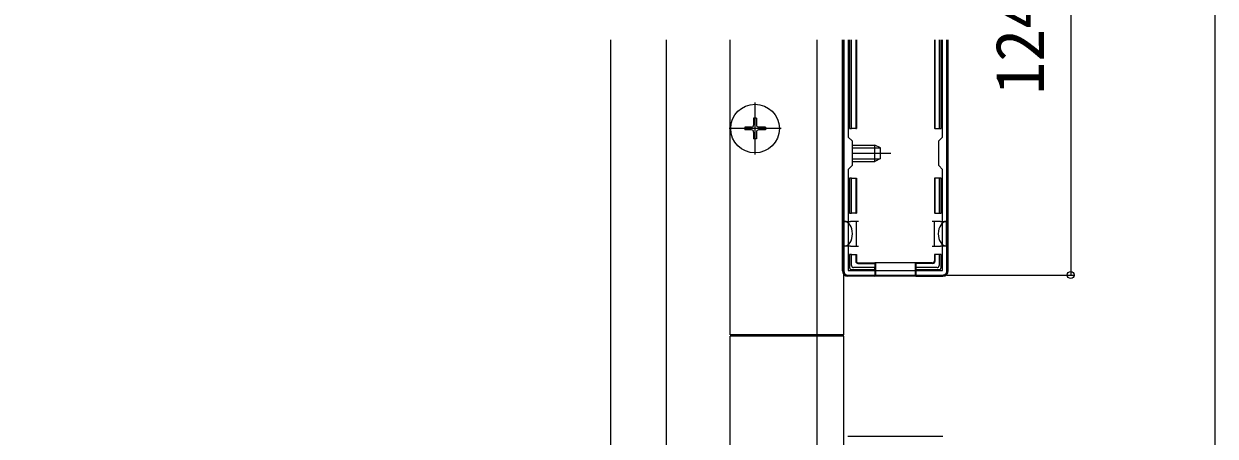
# Model space of a CAD drawing. Units: millimetres, scale not verified. Extents: x -700 to 700, y -1044 to 1038.
# Drawn here: x 411.3 to 700, y 418.3 to 518.2 of the extents above; entities that cross this region are included whole.
import ezdxf
from ezdxf.enums import TextEntityAlignment as Align

# ---------------------------------------------------------------- set-up
doc = ezdxf.new("R2010")
doc.units = ezdxf.units.MM
doc.header["$LTSCALE"] = 6
for name, color, linetype in [('0-2_YKK_11', 7, 'Continuous'), ('0-4_YKK_12', 2, 'Continuous'), ('0-5_YKK_13', 4, 'Continuous'), ('0-6_YKK_D', 6, 'Continuous'), ('0-7_YKK_ZWAK', 7, 'Continuous')]:
    doc.layers.add(name, color=color, linetype=linetype)
doc.styles.add('ＭＳ ゴシック', font='')
doc.styles.get('ＭＳ ゴシック').set_extended_font_data('MS Gothic')

msp = doc.modelspace()

# ---------------------------------------------------------------- linework, layer by layer
at = {"layer": '0-2_YKK_11'}
for p, q in [((610, 514.353), (610, 458.353)), ((635, 458.353), (635, 514.353)), ((611, 457.353), (634, 457.353))]:
    msp.add_line(p, q, dxfattribs=at)
msp.add_lwpolyline([(611.1, 514.353), (611.1, 490.753), (612, 489.853), (612, 483.853), (611.1, 482.953), (611.1, 458.453), (633.9, 458.453), (633.9, 482.953), (633, 483.853), (633, 489.853), (633.9, 490.753), (633.9, 514.353)], dxfattribs=at)
for centre, start, end in [((611, 458.353), 180, 269.99998), ((634, 458.353), 269.99998, 0.00002)]:
    msp.add_arc(centre, 1, start, end, dxfattribs=at)
at = {"layer": '0-4_YKK_12'}
for p, q in [((553.5, 514.353), (553.5, 291.303)), ((567, 514.353), (567, 141.303)), ((582.5, 442.853), (582.5, 514.353)), ((603.5, 514.353), (603.5, 291.303)), ((610, 442.853), (610, 514.353)), ((610, 442.853), (582.5, 442.853)), ((582.5, 294.003), (582.5, 442.503)), ((610, 442.503), (582.5, 442.503)), ((610, 294.003), (610, 442.503))]:
    msp.add_line(p, q, dxfattribs=at)
at = {"layer": '0-5_YKK_13'}
for p, q in [((609.7, 458.35), (609.7, 514.353)), ((611.4, 514.353), (611.4, 492.853)), ((611.9, 492.853), (611.9, 514.353)), ((612.9, 514.353), (612.9, 492.853)), ((613.048, 514.353), (613.048, 492.853)), ((631.952, 514.353), (631.952, 492.853)), ((632.1, 514.353), (632.1, 492.853)), ((633.1, 514.353), (633.1, 492.853)), ((633.6, 492.853), (633.6, 514.353)), ((635.3, 458.35), (635.3, 514.353)), ((588.5, 486.553), (588.5, 499.153)), ((588.85, 495.353), (588.15, 495.353)), ((588.15, 495.353), (588.15, 493.703)), ((588.85, 495.353), (588.85, 493.703)), ((594.8, 492.853), (582.2, 492.853)), ((586, 493.203), (586, 492.503)), ((587.65, 493.203), (586, 493.203)), ((587.65, 492.503), (586, 492.503)), ((588.15, 492.003), (588.15, 490.353)), ((588.85, 492.003), (588.85, 490.353)), ((591, 493.203), (589.35, 493.203)), ((591, 492.503), (589.35, 492.503)), ((591, 493.203), (591, 492.503)), ((611.4, 492.853), (611.9, 492.853)), ((612.9, 492.853), (611.9, 492.853)), ((612.9, 492.853), (613.048, 492.853)), ((632.1, 492.853), (631.952, 492.853)), ((632.1, 492.853), (633.1, 492.853)), ((633.1, 492.853), (633.6, 492.853)), ((588.85, 490.353), (588.15, 490.353)), ((612, 488.853), (617.5, 488.853)), ((612, 488.199), (618.809, 488.199)), ((618.9, 488.153), (617.5, 488.853)), ((618.9, 485.553), (618.9, 488.153)), ((612, 486.853), (621.4, 486.853)), ((612, 485.507), (618.809, 485.507)), ((618.9, 485.553), (617.5, 484.853)), ((611.4, 480.853), (611.4, 472.353)), ((611.9, 480.853), (611.4, 480.853)), ((612.9, 480.853), (612.9, 472.353)), ((612.9, 480.853), (613.048, 480.853)), ((613.048, 480.853), (613.048, 472.353)), ((631.952, 480.853), (631.952, 472.353)), ((632.1, 480.853), (631.952, 480.853)), ((633.1, 480.853), (632.1, 480.853)), ((633.1, 480.853), (633.1, 472.353)), ((633.6, 480.853), (633.1, 480.853)), ((633.6, 472.353), (633.6, 480.853)), ((611.4, 472.353), (611.9, 472.353)), ((612.9, 472.353), (611.9, 472.353)), ((612.9, 472.353), (613.048, 472.353)), ((632.1, 472.353), (631.952, 472.353)), ((633.1, 472.353), (633.6, 472.353)), ((610.1, 470.353), (611.6, 470.353)), ((610.1, 464.353), (610.1, 470.353)), ((613.6, 470.353), (613.1, 470.353)), ((631.9, 470.353), (631.4, 470.353)), ((633.4, 470.353), (634.9, 470.353)), ((634.9, 464.353), (634.9, 470.353)), ((611.6, 464.353), (610.1, 464.353)), ((611.9, 459.646), (611.9, 462.353)), ((611.9, 462.353), (612.9, 462.353)), ((612.9, 462.353), (612.9, 460.653)), ((612.9, 462.353), (613.048, 462.353)), ((613.048, 462.353), (613.048, 460.801)), ((613.1, 464.353), (613.6, 464.353)), ((631.4, 464.353), (631.9, 464.353)), ((631.952, 462.353), (631.952, 460.801)), ((632.1, 462.353), (631.952, 462.353)), ((632.1, 462.353), (632.1, 460.653)), ((633.1, 462.353), (632.1, 462.353)), ((633.1, 462.353), (633.1, 459.646)), ((633.6, 462.353), (633.1, 462.353)), ((634.9, 464.353), (633.4, 464.353)), ((633.6, 459.153), (633.6, 462.353)), ((617.5, 459.153), (612.393, 459.153)), ((613.4, 460.153), (617.5, 460.153)), ((613.548, 460.301), (617.5, 460.301)), ((617.5, 460.153), (617.5, 460.301)), ((627.5, 460.301), (617.5, 460.301)), ((617.5, 460.153), (617.5, 459.153)), ((617.5, 458.653), (617.5, 459.153)), ((627.3, 460.301), (627.3, 457.145)), ((631.452, 460.301), (627.5, 460.301)), ((627.5, 460.153), (627.5, 460.301)), ((631.6, 460.153), (627.5, 460.153)), ((627.5, 460.153), (627.5, 459.153)), ((632.607, 459.153), (627.5, 459.153)), ((627.5, 459.153), (627.5, 458.653)), ((617.5, 457.053), (610.998, 457.053)), ((611.9, 458.653), (617.5, 458.653)), ((617.5, 458.653), (617.5, 457.053)), ((617.5, 457.053), (617.7, 457.145)), ((627.5, 457.053), (627.3, 457.145)), ((627.5, 458.653), (633.1, 458.653)), ((627.5, 458.653), (627.5, 457.053)), ((627.5, 457.053), (634.002, 457.053)), ((610.998, 418.303), (634.002, 418.303))]:
    msp.add_line(p, q, dxfattribs=at)
for points in [[(612, 484.853), (617.5, 484.853), (617.5, 488.853)], [(611.9, 472.353), (611.9, 480.853), (612.9, 480.853)], [(632.1, 480.853), (632.1, 472.353), (633.1, 472.353)], [(613.1, 467.353), (613.1, 470.353), (611.6, 470.353)], [(633.4, 470.353), (631.9, 470.353), (631.9, 467.353)], [(611.6, 464.353), (613.1, 464.353), (613.1, 467.353)], [(631.9, 467.353), (631.9, 464.353), (633.4, 464.353)], [(611.9, 462.353), (611.4, 462.353), (611.4, 459.153)], [(617.7, 460.301), (617.7, 457.145), (627.3, 457.145)]]:
    msp.add_lwpolyline(points, dxfattribs=at)
msp.add_circle((588.5, 492.853), 5.9, dxfattribs=at)
for centre, radius, start, end in [((587.65, 493.703), 0.5, 270, 0), ((589.35, 493.703), 0.5, 180, 270), ((611.4, 493.853), 0.3, 90, 270), ((633.6, 493.853), 0.3, 270, 90), ((587.65, 492.003), 0.5, 0, 90), ((589.35, 492.003), 0.5, 90, 180), ((611.4, 473.353), 0.3, 90, 270), ((633.6, 473.353), 0.3, 270, 90), ((611.4, 461.353), 0.3, 90, 270), ((611.9, 459.153), 0.5, 180, 180.77436), ((611.9, 459.153), 0.5, 180.77436, 269.22564), ((633.1, 459.153), 0.5, 270.77436, 359.22564), ((633.6, 461.353), 0.3, 270, 90), ((633.1, 459.153), 0.5, 359.22564, 0), ((611.9, 459.153), 0.5, 269.22564, 270), ((633.1, 459.153), 0.5, 270, 270.77436)]:
    msp.add_arc(centre, radius, start, end, dxfattribs=at)
for centre, major_axis, ratio, start_param, end_param in [((610.1, 467.353), (0, 3), 0.666667, 4.712389, 6.2831853), ((634.9, 467.353), (0, 3), 0.666667, 0, 1.5707963), ((610.1, 467.353), (0, 3), 0.666667, 3.1415927, 4.712389), ((634.9, 467.353), (0, 3), 0.666667, 1.5707963, 3.1415927), ((612.407, 459.66), (-0.363, -0.363), 0.973329, 5.5113023, 7.0550683), ((613.4, 460.653), (-0.354, -0.354), 0.999924, 5.4978252, 7.0685454), ((613.548, 460.801), (-0.354, -0.354), 0.999924, 5.4978252, 7.0685454), ((631.452, 460.801), (0.354, -0.354), 0.999924, 5.4978252, 7.0685454), ((631.6, 460.653), (0.354, -0.354), 0.999924, 5.4978252, 7.0685454), ((632.593, 459.66), (-0.363, 0.363), 0.973329, 2.3697096, 3.9134757), ((611.002, 458.355), (-0.923, -0.923), 0.99628, 5.4996506, 7.06672), ((633.998, 458.355), (0.923, -0.923), 0.99628, 5.4996506, 7.06672)]:
    msp.add_ellipse(centre, major_axis=major_axis, ratio=ratio, start_param=start_param, end_param=end_param, dxfattribs=at)
at = {"layer": '0-6_YKK_D'}
for p, q in [((665, 581.353), (665, 457.353)), ((635, 457.353), (666, 457.353))]:
    msp.add_line(p, q, dxfattribs=at)
msp.add_circle((665, 457.353), 0.85, dxfattribs=at)
at = {"layer": '0-7_YKK_ZWAK'}
msp.add_lwpolyline([(-700, -1043.7), (700, -1043.7), (700, 996.3)], dxfattribs=at)

# ---------------------------------------------------------------- texts
at = {"layer": '0-6_YKK_D', "style": 'ＭＳ ゴシック'}
msp.add_text('124', height=11.73, rotation=90, dxfattribs=at).set_placement((662, 501.035), align=Align.BOTTOM_LEFT)

doc.saveas('drawing.dxf')
